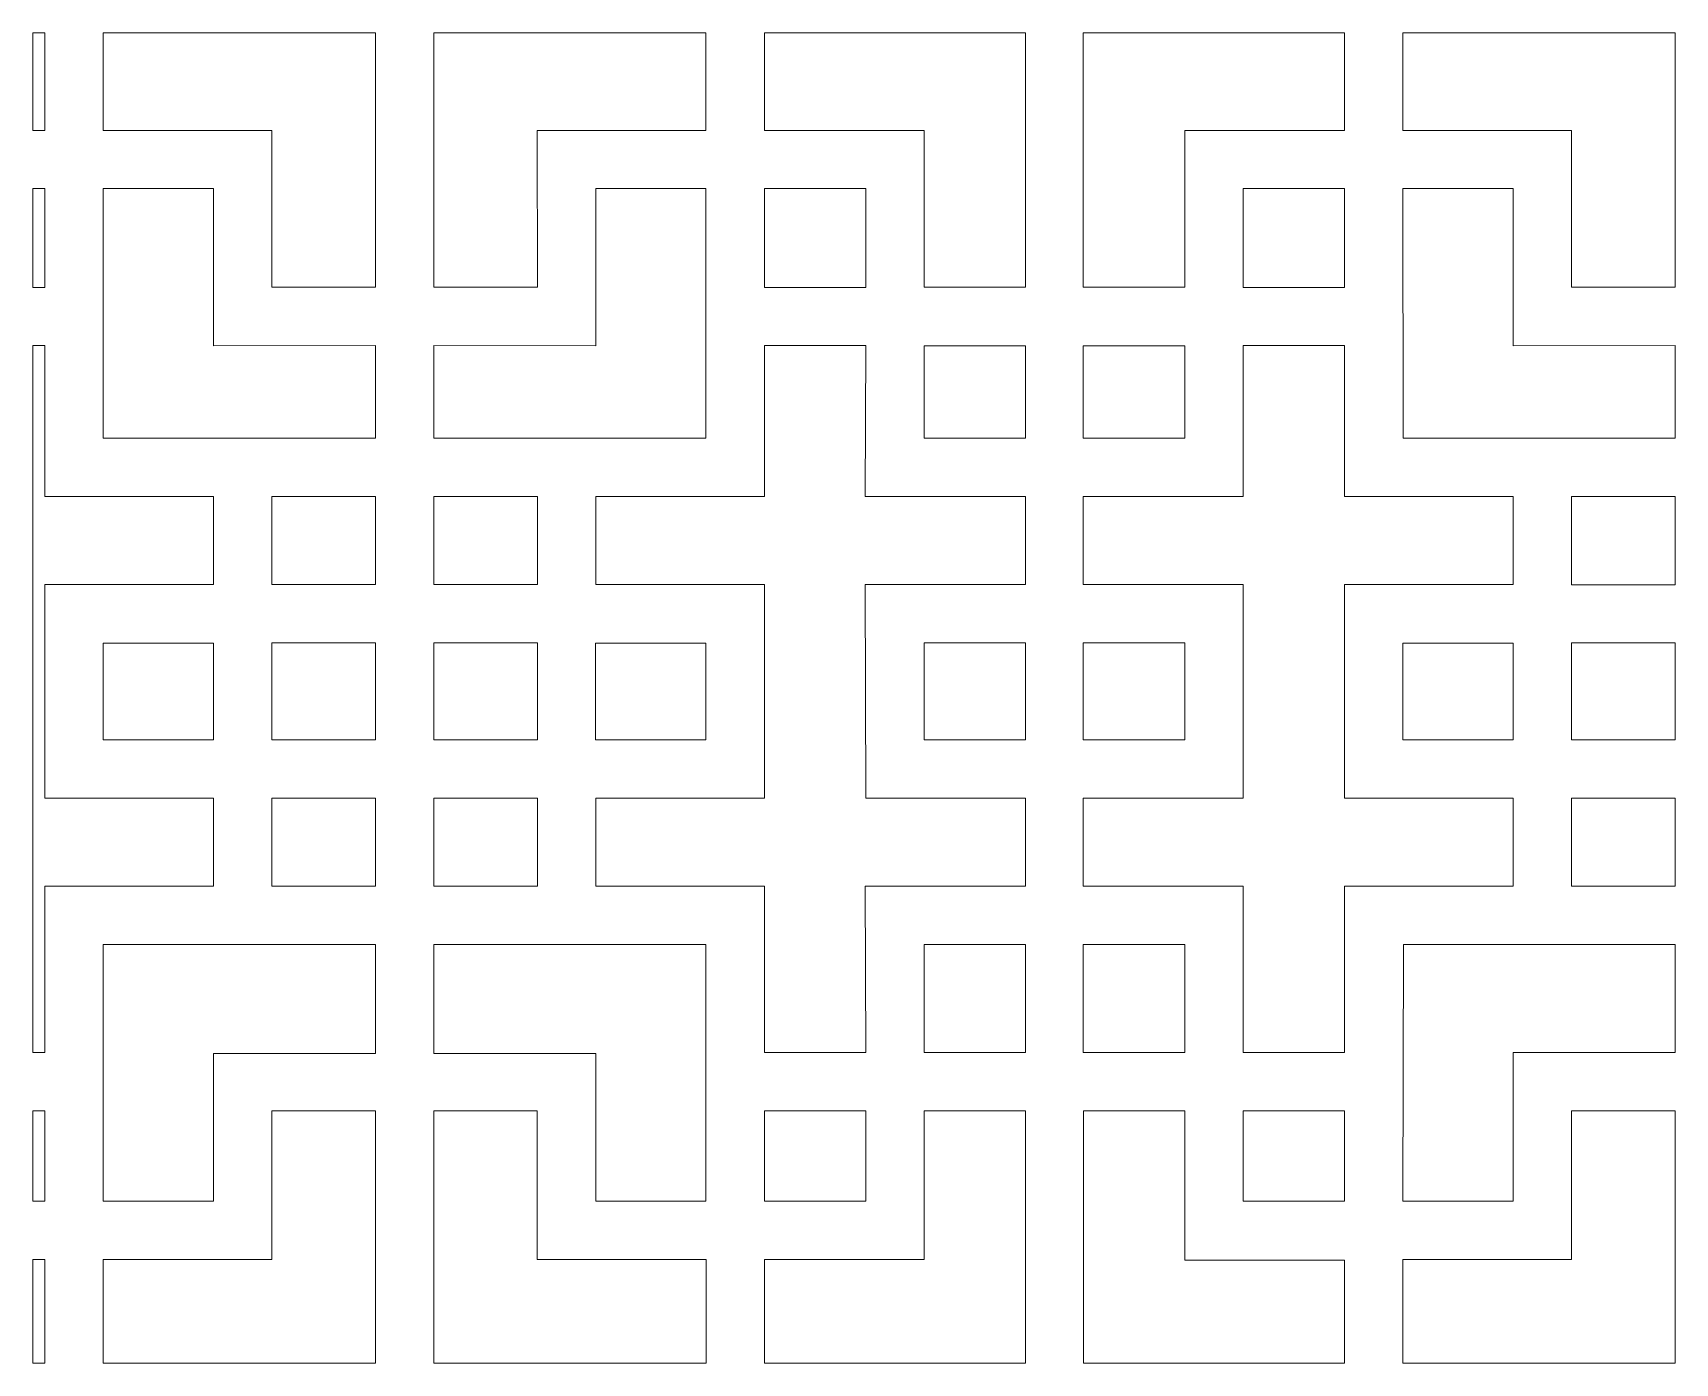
# Model space of a CAD drawing. Header units: centimetres. Extents: x -193 to 324, y -200 to 64.
# Drawn here: x 88.3 to 139, y -152.9 to -111.8 of the extents above; entities that cross this region are included whole.
import ezdxf

# ---------------------------------------------------------------- set-up
doc = ezdxf.new("R2010")
doc.units = ezdxf.units.CM
doc.header["$MEASUREMENT"] = 0
doc.layers.add('layer 1', color=7, linetype='Continuous')

msp = doc.modelspace()

# ---------------------------------------------------------------- linework, layer by layer
at = {"layer": 'layer 1', "color": 114, "lineweight": 9}
for points, knots in [([(88.31352, -114.83914), (88.31352, -114.83914), (88.31352, -111.82914), (88.31352, -111.82914), (88.31352, -111.82914), (88.31352, -111.82914), (88.68137, -111.82914), (88.68137, -111.82914), (88.68137, -111.82914), (88.68137, -111.82914), (88.68137, -114.83914), (88.68137, -114.83914), (88.68137, -114.83914), (88.68137, -114.83914), (88.31352, -114.83914), (88.31352, -114.83914)], [0, 0, 0, 0, 0.2, 0.2, 0.2, 0.2, 0.4, 0.4, 0.4, 0.4, 0.6, 0.6, 0.6, 0.6, 1, 1, 1, 1]), ([(98.88637, -111.82914), (98.88637, -111.82914), (98.88637, -119.68414), (98.88637, -119.68414), (98.88637, -119.68414), (98.88637, -119.68414), (95.68637, -119.68414), (95.68637, -119.68414), (95.68637, -119.68414), (95.68637, -119.68414), (95.68887, -114.83914), (95.68887, -114.83914), (95.68887, -114.83914), (95.68887, -114.83914), (90.48387, -114.83914), (90.48387, -114.83914), (90.48387, -114.83914), (90.48387, -114.83914), (90.48387, -111.82914), (90.48387, -111.82914), (90.48387, -111.82914), (90.48387, -111.82914), (98.88637, -111.82914), (98.88637, -111.82914)], [0, 0, 0, 0, 0.14285714, 0.14285714, 0.14285714, 0.14285714, 0.28571429, 0.28571429, 0.28571429, 0.28571429, 0.42857143, 0.42857143, 0.42857143, 0.42857143, 0.57142857, 0.57142857, 0.57142857, 0.57142857, 0.71428571, 0.71428571, 0.71428571, 0.71428571, 1, 1, 1, 1]), ([(100.68593, -111.82914), (100.68593, -111.82914), (100.68593, -119.68414), (100.68593, -119.68414), (100.68593, -119.68414), (100.68593, -119.68414), (103.88593, -119.68414), (103.88593, -119.68414), (103.88593, -119.68414), (103.88593, -119.68414), (103.88343, -114.83914), (103.88343, -114.83914), (103.88343, -114.83914), (103.88343, -114.83914), (109.08843, -114.83914), (109.08843, -114.83914), (109.08843, -114.83914), (109.08843, -114.83914), (109.08843, -111.82914), (109.08843, -111.82914), (109.08843, -111.82914), (109.08843, -111.82914), (100.68593, -111.82914), (100.68593, -111.82914)], [0, 0, 0, 0, 0.14285714, 0.14285714, 0.14285714, 0.14285714, 0.28571429, 0.28571429, 0.28571429, 0.28571429, 0.42857143, 0.42857143, 0.42857143, 0.42857143, 0.57142857, 0.57142857, 0.57142857, 0.57142857, 0.71428571, 0.71428571, 0.71428571, 0.71428571, 1, 1, 1, 1]), ([(118.95343, -111.82914), (118.95343, -111.82914), (118.95343, -119.68414), (118.95343, -119.68414), (118.95343, -119.68414), (118.95343, -119.68414), (115.82092, -119.68414), (115.82092, -119.68414), (115.82092, -119.68414), (115.82092, -119.68414), (115.82343, -114.83914), (115.82343, -114.83914), (115.82343, -114.83914), (115.82343, -114.83914), (110.89093, -114.83914), (110.89093, -114.83914), (110.89093, -114.83914), (110.89093, -114.83914), (110.89093, -111.82914), (110.89093, -111.82914), (110.89093, -111.82914), (110.89093, -111.82914), (118.95343, -111.82914), (118.95343, -111.82914)], [0, 0, 0, 0, 0.14285714, 0.14285714, 0.14285714, 0.14285714, 0.28571429, 0.28571429, 0.28571429, 0.28571429, 0.42857143, 0.42857143, 0.42857143, 0.42857143, 0.57142857, 0.57142857, 0.57142857, 0.57142857, 0.71428571, 0.71428571, 0.71428571, 0.71428571, 1, 1, 1, 1]), ([(123.86343, -114.83914), (123.86343, -114.83914), (123.86343, -119.68414), (123.86343, -119.68414), (123.86343, -119.68414), (123.86343, -119.68414), (120.73343, -119.68414), (120.73343, -119.68414), (120.73343, -119.68414), (120.73343, -119.68414), (120.73343, -111.82914), (120.73343, -111.82914), (120.73343, -111.82914), (120.73343, -111.82914), (128.79593, -111.82914), (128.79593, -111.82914), (128.79593, -111.82914), (128.79593, -111.82914), (128.79593, -114.83914), (128.79593, -114.83914), (128.79593, -114.83914), (128.79593, -114.83914), (123.86343, -114.83914), (123.86343, -114.83914)], [0, 0, 0, 0, 0.14285714, 0.14285714, 0.14285714, 0.14285714, 0.28571429, 0.28571429, 0.28571429, 0.28571429, 0.42857143, 0.42857143, 0.42857143, 0.42857143, 0.57142857, 0.57142857, 0.57142857, 0.57142857, 0.71428571, 0.71428571, 0.71428571, 0.71428571, 1, 1, 1, 1]), ([(139.00093, -119.68414), (139.00093, -119.68414), (135.80093, -119.68414), (135.80093, -119.68414), (135.80093, -119.68414), (135.80093, -119.68414), (135.80342, -114.83914), (135.80342, -114.83914), (135.80342, -114.83914), (135.80342, -114.83914), (130.59843, -114.83914), (130.59843, -114.83914), (130.59843, -114.83914), (130.59843, -114.83914), (130.59843, -111.82914), (130.59843, -111.82914), (130.59843, -111.82914), (130.59843, -111.82914), (139.00093, -111.82914), (139.00093, -111.82914), (139.00093, -111.82914), (139.00093, -111.82914), (139.00093, -119.68414), (139.00093, -119.68414)], [0, 0, 0, 0, 0.14285714, 0.14285714, 0.14285714, 0.14285714, 0.28571429, 0.28571429, 0.28571429, 0.28571429, 0.42857143, 0.42857143, 0.42857143, 0.42857143, 0.57142857, 0.57142857, 0.57142857, 0.57142857, 0.71428571, 0.71428571, 0.71428571, 0.71428571, 1, 1, 1, 1]), ([(88.31352, -119.68664), (88.31352, -119.68664), (88.31352, -116.63914), (88.31352, -116.63914), (88.31352, -116.63914), (88.31352, -116.63914), (88.68137, -116.63914), (88.68137, -116.63914), (88.68137, -116.63914), (88.68137, -116.63914), (88.68137, -119.68664), (88.68137, -119.68664), (88.68137, -119.68664), (88.68137, -119.68664), (88.31352, -119.68664), (88.31352, -119.68664)], [0, 0, 0, 0, 0.2, 0.2, 0.2, 0.2, 0.4, 0.4, 0.4, 0.4, 0.6, 0.6, 0.6, 0.6, 1, 1, 1, 1]), ([(93.88637, -121.48664), (93.88637, -121.48664), (98.88637, -121.48164), (98.88637, -121.48164), (98.88637, -121.48164), (98.88637, -121.48164), (98.88637, -124.34164), (98.88637, -124.34164), (98.88637, -124.34164), (98.88637, -124.34164), (90.48387, -124.34164), (90.48387, -124.34164), (90.48387, -124.34164), (90.48387, -124.34164), (90.48387, -116.63914), (90.48387, -116.63914), (90.48387, -116.63914), (90.48387, -116.63914), (93.88637, -116.63914), (93.88637, -116.63914), (93.88637, -116.63914), (93.88637, -116.63914), (93.88637, -121.48664), (93.88637, -121.48664)], [0, 0, 0, 0, 0.14285714, 0.14285714, 0.14285714, 0.14285714, 0.28571429, 0.28571429, 0.28571429, 0.28571429, 0.42857143, 0.42857143, 0.42857143, 0.42857143, 0.57142857, 0.57142857, 0.57142857, 0.57142857, 0.71428571, 0.71428571, 0.71428571, 0.71428571, 1, 1, 1, 1]), ([(105.68593, -121.48664), (105.68593, -121.48664), (100.68593, -121.48164), (100.68593, -121.48164), (100.68593, -121.48164), (100.68593, -121.48164), (100.68593, -124.34164), (100.68593, -124.34164), (100.68593, -124.34164), (100.68593, -124.34164), (109.08843, -124.34164), (109.08843, -124.34164), (109.08843, -124.34164), (109.08843, -124.34164), (109.08843, -116.63914), (109.08843, -116.63914), (109.08843, -116.63914), (109.08843, -116.63914), (105.68593, -116.63914), (105.68593, -116.63914), (105.68593, -116.63914), (105.68593, -116.63914), (105.68593, -121.48664), (105.68593, -121.48664)], [0, 0, 0, 0, 0.14285714, 0.14285714, 0.14285714, 0.14285714, 0.28571429, 0.28571429, 0.28571429, 0.28571429, 0.42857143, 0.42857143, 0.42857143, 0.42857143, 0.57142857, 0.57142857, 0.57142857, 0.57142857, 0.71428571, 0.71428571, 0.71428571, 0.71428571, 1, 1, 1, 1]), ([(114.02343, -119.68664), (114.02343, -119.68664), (110.89093, -119.68664), (110.89093, -119.68664), (110.89093, -119.68664), (110.89093, -119.68664), (110.89093, -116.63914), (110.89093, -116.63914), (110.89093, -116.63914), (110.89093, -116.63914), (114.02343, -116.63914), (114.02343, -116.63914), (114.02343, -116.63914), (114.02343, -116.63914), (114.02343, -119.68664), (114.02343, -119.68664)], [0, 0, 0, 0, 0.2, 0.2, 0.2, 0.2, 0.4, 0.4, 0.4, 0.4, 0.6, 0.6, 0.6, 0.6, 1, 1, 1, 1]), ([(128.79593, -119.68664), (128.79593, -119.68664), (125.66343, -119.68664), (125.66343, -119.68664), (125.66343, -119.68664), (125.66343, -119.68664), (125.66343, -116.63914), (125.66343, -116.63914), (125.66343, -116.63914), (125.66343, -116.63914), (128.79593, -116.63914), (128.79593, -116.63914), (128.79593, -116.63914), (128.79593, -116.63914), (128.79593, -119.68664), (128.79593, -119.68664)], [0, 0, 0, 0, 0.2, 0.2, 0.2, 0.2, 0.4, 0.4, 0.4, 0.4, 0.6, 0.6, 0.6, 0.6, 1, 1, 1, 1]), ([(134.00093, -121.48664), (134.00093, -121.48664), (139.00093, -121.48542), (139.00093, -121.48542), (139.00093, -121.48542), (139.00093, -121.48542), (139.00093, -124.34164), (139.00093, -124.34164), (139.00093, -124.34164), (139.00093, -124.34164), (130.60383, -124.34164), (130.60383, -124.34164), (130.60383, -124.34164), (130.60383, -124.34164), (130.59843, -116.63914), (130.59843, -116.63914), (130.59843, -116.63914), (130.59843, -116.63914), (134.00093, -116.63914), (134.00093, -116.63914), (134.00093, -116.63914), (134.00093, -116.63914), (134.00093, -121.48664), (134.00093, -121.48664)], [0, 0, 0, 0, 0.14285714, 0.14285714, 0.14285714, 0.14285714, 0.28571429, 0.28571429, 0.28571429, 0.28571429, 0.42857143, 0.42857143, 0.42857143, 0.42857143, 0.57142857, 0.57142857, 0.57142857, 0.57142857, 0.71428571, 0.71428571, 0.71428571, 0.71428571, 1, 1, 1, 1]), ([(88.31352, -143.30665), (88.31352, -143.30665), (88.31352, -121.48161), (88.31352, -121.48161), (88.31352, -121.48161), (88.31352, -121.48161), (88.68137, -121.48164), (88.68137, -121.48164), (88.68137, -121.48164), (88.68137, -121.48164), (88.68137, -126.14414), (88.68137, -126.14414), (88.68137, -126.14414), (88.68137, -126.14414), (93.88637, -126.14165), (93.88637, -126.14165), (93.88637, -126.14165), (93.88637, -126.14165), (93.88637, -128.86165), (93.88637, -128.86165), (93.88637, -128.86165), (93.88637, -128.86165), (88.68137, -128.86164), (88.68137, -128.86164), (88.68137, -128.86164), (88.68137, -128.86164), (88.68137, -135.45665), (88.68137, -135.45665), (88.68137, -135.45665), (88.68137, -135.45665), (93.88637, -135.45664), (93.88637, -135.45664), (93.88637, -135.45664), (93.88637, -135.45664), (93.88637, -138.16915), (93.88637, -138.16915), (93.88637, -138.16915), (93.88637, -138.16915), (88.68137, -138.16915), (88.68137, -138.16915), (88.68137, -138.16915), (88.68137, -138.16915), (88.68137, -143.30665), (88.68137, -143.30665), (88.68137, -143.30665), (88.68137, -143.30665), (88.31352, -143.30665), (88.31352, -143.30665)], [0, 0, 0, 0, 0.07692308, 0.07692308, 0.07692308, 0.07692308, 0.15384615, 0.15384615, 0.15384615, 0.15384615, 0.23076923, 0.23076923, 0.23076923, 0.23076923, 0.30769231, 0.30769231, 0.30769231, 0.30769231, 0.38461538, 0.38461538, 0.38461538, 0.38461538, 0.46153846, 0.46153846, 0.46153846, 0.46153846, 0.53846154, 0.53846154, 0.53846154, 0.53846154, 0.61538462, 0.61538462, 0.61538462, 0.61538462, 0.69230769, 0.69230769, 0.69230769, 0.69230769, 0.76923077, 0.76923077, 0.76923077, 0.76923077, 0.84615385, 0.84615385, 0.84615385, 0.84615385, 1, 1, 1, 1]), ([(114.00595, -128.86165), (114.00595, -128.86165), (114.01843, -135.45665), (114.01843, -135.45665), (114.01843, -135.45665), (114.01843, -135.45665), (118.95343, -135.45664), (118.95343, -135.45664), (118.95343, -135.45664), (118.95343, -135.45664), (118.95343, -138.16915), (118.95343, -138.16915), (118.95343, -138.16915), (118.95343, -138.16915), (114.00596, -138.16915), (114.00596, -138.16915), (114.00596, -138.16915), (114.00596, -138.16915), (114.01843, -143.30665), (114.01843, -143.30665), (114.01843, -143.30665), (114.01843, -143.30665), (110.89093, -143.30665), (110.89093, -143.30665), (110.89093, -143.30665), (110.89093, -143.30665), (110.89093, -138.16915), (110.89093, -138.16915), (110.89093, -138.16915), (110.89093, -138.16915), (105.68593, -138.16915), (105.68593, -138.16915), (105.68593, -138.16915), (105.68593, -138.16915), (105.68593, -135.45664), (105.68593, -135.45664), (105.68593, -135.45664), (105.68593, -135.45664), (110.89093, -135.45665), (110.89093, -135.45665), (110.89093, -135.45665), (110.89093, -135.45665), (110.89093, -128.86164), (110.89093, -128.86164), (110.89093, -128.86164), (110.89093, -128.86164), (105.68593, -128.86165), (105.68593, -128.86165), (105.68593, -128.86165), (105.68593, -128.86165), (105.68593, -126.14165), (105.68593, -126.14165), (105.68593, -126.14165), (105.68593, -126.14165), (110.89093, -126.14414), (110.89093, -126.14414), (110.89093, -126.14414), (110.89093, -126.14414), (110.89093, -121.48164), (110.89093, -121.48164), (110.89093, -121.48164), (110.89093, -121.48164), (114.01843, -121.48164), (114.01843, -121.48164), (114.01843, -121.48164), (114.01843, -121.48164), (114.00596, -126.14165), (114.00596, -126.14165), (114.00596, -126.14165), (114.00596, -126.14165), (118.95343, -126.14165), (118.95343, -126.14165), (118.95343, -126.14165), (118.95343, -126.14165), (118.95343, -128.86165), (118.95343, -128.86165), (118.95343, -128.86165), (118.95343, -128.86165), (114.00595, -128.86165), (114.00595, -128.86165)], [0, 0, 0, 0, 0.04761905, 0.04761905, 0.04761905, 0.04761905, 0.0952381, 0.0952381, 0.0952381, 0.0952381, 0.14285714, 0.14285714, 0.14285714, 0.14285714, 0.19047619, 0.19047619, 0.19047619, 0.19047619, 0.23809524, 0.23809524, 0.23809524, 0.23809524, 0.28571429, 0.28571429, 0.28571429, 0.28571429, 0.33333333, 0.33333333, 0.33333333, 0.33333333, 0.38095238, 0.38095238, 0.38095238, 0.38095238, 0.42857143, 0.42857143, 0.42857143, 0.42857143, 0.47619048, 0.47619048, 0.47619048, 0.47619048, 0.52380952, 0.52380952, 0.52380952, 0.52380952, 0.57142857, 0.57142857, 0.57142857, 0.57142857, 0.61904762, 0.61904762, 0.61904762, 0.61904762, 0.66666667, 0.66666667, 0.66666667, 0.66666667, 0.71428571, 0.71428571, 0.71428571, 0.71428571, 0.76190476, 0.76190476, 0.76190476, 0.76190476, 0.80952381, 0.80952381, 0.80952381, 0.80952381, 0.85714286, 0.85714286, 0.85714286, 0.85714286, 0.9047619, 0.9047619, 0.9047619, 0.9047619, 1, 1, 1, 1]), ([(118.95343, -124.34414), (118.95343, -124.34414), (115.82093, -124.34414), (115.82093, -124.34414), (115.82093, -124.34414), (115.82093, -124.34414), (115.82093, -121.48664), (115.82093, -121.48664), (115.82093, -121.48664), (115.82093, -121.48664), (118.95343, -121.48664), (118.95343, -121.48664), (118.95343, -121.48664), (118.95343, -121.48664), (118.95343, -124.34414), (118.95343, -124.34414)], [0, 0, 0, 0, 0.2, 0.2, 0.2, 0.2, 0.4, 0.4, 0.4, 0.4, 0.6, 0.6, 0.6, 0.6, 1, 1, 1, 1]), ([(128.79592, -135.45664), (128.79592, -135.45664), (128.79593, -128.86166), (128.79593, -128.86166), (128.79593, -128.86166), (128.79593, -128.86166), (134.00093, -128.86165), (134.00093, -128.86165), (134.00093, -128.86165), (134.00093, -128.86165), (134.00093, -126.14165), (134.00093, -126.14165), (134.00093, -126.14165), (134.00093, -126.14165), (128.79593, -126.14165), (128.79593, -126.14165), (128.79593, -126.14165), (128.79593, -126.14165), (128.79593, -121.48164), (128.79593, -121.48164), (128.79593, -121.48164), (128.79593, -121.48164), (125.66843, -121.48164), (125.66843, -121.48164), (125.66843, -121.48164), (125.66843, -121.48164), (125.66843, -126.14413), (125.66843, -126.14413), (125.66843, -126.14413), (125.66843, -126.14413), (120.73343, -126.14165), (120.73343, -126.14165), (120.73343, -126.14165), (120.73343, -126.14165), (120.73343, -128.86165), (120.73343, -128.86165), (120.73343, -128.86165), (120.73343, -128.86165), (125.66843, -128.86165), (125.66843, -128.86165), (125.66843, -128.86165), (125.66843, -128.86165), (125.66843, -135.45663), (125.66843, -135.45663), (125.66843, -135.45663), (125.66843, -135.45663), (120.73343, -135.45664), (120.73343, -135.45664), (120.73343, -135.45664), (120.73343, -135.45664), (120.73343, -138.16915), (120.73343, -138.16915), (120.73343, -138.16915), (120.73343, -138.16915), (125.66843, -138.16914), (125.66843, -138.16914), (125.66843, -138.16914), (125.66843, -138.16914), (125.66843, -143.30665), (125.66843, -143.30665), (125.66843, -143.30665), (125.66843, -143.30665), (128.79593, -143.30665), (128.79593, -143.30665), (128.79593, -143.30665), (128.79593, -143.30665), (128.79593, -138.16915), (128.79593, -138.16915), (128.79593, -138.16915), (128.79593, -138.16915), (134.00093, -138.16915), (134.00093, -138.16915), (134.00093, -138.16915), (134.00093, -138.16915), (134.00093, -135.45664), (134.00093, -135.45664), (134.00093, -135.45664), (134.00093, -135.45664), (128.79592, -135.45664), (128.79592, -135.45664)], [0, 0, 0, 0, 0.04761905, 0.04761905, 0.04761905, 0.04761905, 0.0952381, 0.0952381, 0.0952381, 0.0952381, 0.14285714, 0.14285714, 0.14285714, 0.14285714, 0.19047619, 0.19047619, 0.19047619, 0.19047619, 0.23809524, 0.23809524, 0.23809524, 0.23809524, 0.28571429, 0.28571429, 0.28571429, 0.28571429, 0.33333333, 0.33333333, 0.33333333, 0.33333333, 0.38095238, 0.38095238, 0.38095238, 0.38095238, 0.42857143, 0.42857143, 0.42857143, 0.42857143, 0.47619048, 0.47619048, 0.47619048, 0.47619048, 0.52380952, 0.52380952, 0.52380952, 0.52380952, 0.57142857, 0.57142857, 0.57142857, 0.57142857, 0.61904762, 0.61904762, 0.61904762, 0.61904762, 0.66666667, 0.66666667, 0.66666667, 0.66666667, 0.71428571, 0.71428571, 0.71428571, 0.71428571, 0.76190476, 0.76190476, 0.76190476, 0.76190476, 0.80952381, 0.80952381, 0.80952381, 0.80952381, 0.85714286, 0.85714286, 0.85714286, 0.85714286, 0.9047619, 0.9047619, 0.9047619, 0.9047619, 1, 1, 1, 1]), ([(123.86343, -124.34414), (123.86343, -124.34414), (120.73343, -124.34414), (120.73343, -124.34414), (120.73343, -124.34414), (120.73343, -124.34414), (120.73343, -121.48664), (120.73343, -121.48664), (120.73343, -121.48664), (120.73343, -121.48664), (123.86343, -121.48664), (123.86343, -121.48664), (123.86343, -121.48664), (123.86343, -121.48664), (123.86343, -124.34414), (123.86343, -124.34414)], [0, 0, 0, 0, 0.2, 0.2, 0.2, 0.2, 0.4, 0.4, 0.4, 0.4, 0.6, 0.6, 0.6, 0.6, 1, 1, 1, 1]), ([(95.68637, -128.86414), (95.68637, -128.86414), (98.88637, -128.86414), (98.88637, -128.86414), (98.88637, -128.86414), (98.88637, -128.86414), (98.88637, -126.14165), (98.88637, -126.14165), (98.88637, -126.14165), (98.88637, -126.14165), (95.68637, -126.14165), (95.68637, -126.14165), (95.68637, -126.14165), (95.68637, -126.14165), (95.68637, -128.86414), (95.68637, -128.86414)], [0, 0, 0, 0, 0.2, 0.2, 0.2, 0.2, 0.4, 0.4, 0.4, 0.4, 0.6, 0.6, 0.6, 0.6, 1, 1, 1, 1]), ([(103.88593, -128.86414), (103.88593, -128.86414), (100.68593, -128.86414), (100.68593, -128.86414), (100.68593, -128.86414), (100.68593, -128.86414), (100.68593, -126.14165), (100.68593, -126.14165), (100.68593, -126.14165), (100.68593, -126.14165), (103.88593, -126.14165), (103.88593, -126.14165), (103.88593, -126.14165), (103.88593, -126.14165), (103.88593, -128.86414), (103.88593, -128.86414)], [0, 0, 0, 0, 0.2, 0.2, 0.2, 0.2, 0.4, 0.4, 0.4, 0.4, 0.6, 0.6, 0.6, 0.6, 1, 1, 1, 1]), ([(139.00042, -128.86578), (139.00042, -128.86578), (135.80253, -128.86578), (135.80253, -128.86578), (135.80253, -128.86578), (135.80253, -128.86578), (135.80253, -126.13942), (135.80253, -126.13942), (135.80253, -126.13942), (135.80253, -126.13942), (139.00042, -126.13942), (139.00042, -126.13942), (139.00042, -126.13942), (139.00042, -126.13942), (139.00042, -128.86578), (139.00042, -128.86578)], [0, 0, 0, 0, 0.2, 0.2, 0.2, 0.2, 0.4, 0.4, 0.4, 0.4, 0.6, 0.6, 0.6, 0.6, 1, 1, 1, 1]), ([(90.48387, -133.65664), (90.48387, -133.65664), (93.89137, -133.65664), (93.89137, -133.65664), (93.89137, -133.65664), (93.89137, -133.65664), (93.89137, -130.66665), (93.89137, -130.66665), (93.89137, -130.66665), (93.89137, -130.66665), (90.48387, -130.66665), (90.48387, -130.66665), (90.48387, -130.66665), (90.48387, -130.66665), (90.48387, -133.65664), (90.48387, -133.65664)], [0, 0, 0, 0, 0.2, 0.2, 0.2, 0.2, 0.4, 0.4, 0.4, 0.4, 0.6, 0.6, 0.6, 0.6, 1, 1, 1, 1]), ([(95.68637, -133.65664), (95.68637, -133.65664), (98.88637, -133.65664), (98.88637, -133.65664), (98.88637, -133.65664), (98.88637, -133.65664), (98.88637, -130.66165), (98.88637, -130.66165), (98.88637, -130.66165), (98.88637, -130.66165), (95.68637, -130.66165), (95.68637, -130.66165), (95.68637, -130.66165), (95.68637, -130.66165), (95.68637, -133.65664), (95.68637, -133.65664)], [0, 0, 0, 0, 0.2, 0.2, 0.2, 0.2, 0.4, 0.4, 0.4, 0.4, 0.6, 0.6, 0.6, 0.6, 1, 1, 1, 1]), ([(103.88593, -133.65664), (103.88593, -133.65664), (100.68593, -133.65664), (100.68593, -133.65664), (100.68593, -133.65664), (100.68593, -133.65664), (100.68593, -130.66165), (100.68593, -130.66165), (100.68593, -130.66165), (100.68593, -130.66165), (103.88593, -130.66165), (103.88593, -130.66165), (103.88593, -130.66165), (103.88593, -130.66165), (103.88593, -133.65664), (103.88593, -133.65664)], [0, 0, 0, 0, 0.2, 0.2, 0.2, 0.2, 0.4, 0.4, 0.4, 0.4, 0.6, 0.6, 0.6, 0.6, 1, 1, 1, 1]), ([(109.08843, -133.65664), (109.08843, -133.65664), (105.68093, -133.65664), (105.68093, -133.65664), (105.68093, -133.65664), (105.68093, -133.65664), (105.68093, -130.66665), (105.68093, -130.66665), (105.68093, -130.66665), (105.68093, -130.66665), (109.08843, -130.66665), (109.08843, -130.66665), (109.08843, -130.66665), (109.08843, -130.66665), (109.08843, -133.65664), (109.08843, -133.65664)], [0, 0, 0, 0, 0.2, 0.2, 0.2, 0.2, 0.4, 0.4, 0.4, 0.4, 0.6, 0.6, 0.6, 0.6, 1, 1, 1, 1]), ([(118.95343, -133.65915), (118.95343, -133.65915), (115.82343, -133.65915), (115.82343, -133.65915), (115.82343, -133.65915), (115.82343, -133.65915), (115.82343, -130.66165), (115.82343, -130.66165), (115.82343, -130.66165), (115.82343, -130.66165), (118.95343, -130.66165), (118.95343, -130.66165), (118.95343, -130.66165), (118.95343, -130.66165), (118.95343, -133.65915), (118.95343, -133.65915)], [0, 0, 0, 0, 0.2, 0.2, 0.2, 0.2, 0.4, 0.4, 0.4, 0.4, 0.6, 0.6, 0.6, 0.6, 1, 1, 1, 1]), ([(123.86343, -133.65915), (123.86343, -133.65915), (120.73093, -133.65915), (120.73093, -133.65915), (120.73093, -133.65915), (120.73093, -133.65915), (120.73093, -130.66165), (120.73093, -130.66165), (120.73093, -130.66165), (120.73093, -130.66165), (123.86343, -130.66165), (123.86343, -130.66165), (123.86343, -130.66165), (123.86343, -130.66165), (123.86343, -133.65915), (123.86343, -133.65915)], [0, 0, 0, 0, 0.2, 0.2, 0.2, 0.2, 0.4, 0.4, 0.4, 0.4, 0.6, 0.6, 0.6, 0.6, 1, 1, 1, 1]), ([(134.00593, -133.65664), (134.00593, -133.65664), (130.59843, -133.65664), (130.59843, -133.65664), (130.59843, -133.65664), (130.59843, -133.65664), (130.59843, -130.66665), (130.59843, -130.66665), (130.59843, -130.66665), (130.59843, -130.66665), (134.00593, -130.66665), (134.00593, -130.66665), (134.00593, -130.66665), (134.00593, -130.66665), (134.00593, -133.65664), (134.00593, -133.65664)], [0, 0, 0, 0, 0.2, 0.2, 0.2, 0.2, 0.4, 0.4, 0.4, 0.4, 0.6, 0.6, 0.6, 0.6, 1, 1, 1, 1]), ([(139.00093, -133.65664), (139.00093, -133.65664), (135.80093, -133.65664), (135.80093, -133.65664), (135.80093, -133.65664), (135.80093, -133.65664), (135.80093, -130.66165), (135.80093, -130.66165), (135.80093, -130.66165), (135.80093, -130.66165), (139.00093, -130.66165), (139.00093, -130.66165), (139.00093, -130.66165), (139.00093, -130.66165), (139.00093, -133.65664), (139.00093, -133.65664)], [0, 0, 0, 0, 0.2, 0.2, 0.2, 0.2, 0.4, 0.4, 0.4, 0.4, 0.6, 0.6, 0.6, 0.6, 1, 1, 1, 1]), ([(95.68637, -138.17164), (95.68637, -138.17164), (98.88637, -138.17164), (98.88637, -138.17164), (98.88637, -138.17164), (98.88637, -138.17164), (98.88637, -135.45664), (98.88637, -135.45664), (98.88637, -135.45664), (98.88637, -135.45664), (95.68637, -135.45664), (95.68637, -135.45664), (95.68637, -135.45664), (95.68637, -135.45664), (95.68637, -138.17164), (95.68637, -138.17164)], [0, 0, 0, 0, 0.2, 0.2, 0.2, 0.2, 0.4, 0.4, 0.4, 0.4, 0.6, 0.6, 0.6, 0.6, 1, 1, 1, 1]), ([(103.88593, -138.17164), (103.88593, -138.17164), (100.68593, -138.17164), (100.68593, -138.17164), (100.68593, -138.17164), (100.68593, -138.17164), (100.68593, -135.45664), (100.68593, -135.45664), (100.68593, -135.45664), (100.68593, -135.45664), (103.88593, -135.45664), (103.88593, -135.45664), (103.88593, -135.45664), (103.88593, -135.45664), (103.88593, -138.17164), (103.88593, -138.17164)], [0, 0, 0, 0, 0.2, 0.2, 0.2, 0.2, 0.4, 0.4, 0.4, 0.4, 0.6, 0.6, 0.6, 0.6, 1, 1, 1, 1]), ([(139.00093, -138.17164), (139.00093, -138.17164), (135.80093, -138.17164), (135.80093, -138.17164), (135.80093, -138.17164), (135.80093, -138.17164), (135.80093, -135.45664), (135.80093, -135.45664), (135.80093, -135.45664), (135.80093, -135.45664), (139.00093, -135.45664), (139.00093, -135.45664), (139.00093, -135.45664), (139.00093, -135.45664), (139.00093, -138.17164), (139.00093, -138.17164)], [0, 0, 0, 0, 0.2, 0.2, 0.2, 0.2, 0.4, 0.4, 0.4, 0.4, 0.6, 0.6, 0.6, 0.6, 1, 1, 1, 1]), ([(90.48387, -139.97165), (90.48387, -139.97165), (90.48387, -147.89664), (90.48387, -147.89664), (90.48387, -147.89664), (90.48387, -147.89664), (93.8879, -147.89664), (93.8879, -147.89664), (93.8879, -147.89664), (93.8879, -147.89664), (93.88637, -143.34039), (93.88637, -143.34039), (93.88637, -143.34039), (93.88637, -143.34039), (98.88637, -143.34039), (98.88637, -143.34039), (98.88637, -143.34039), (98.88637, -143.34039), (98.88637, -139.97165), (98.88637, -139.97165), (98.88637, -139.97165), (98.88637, -139.97165), (90.48387, -139.97165), (90.48387, -139.97165)], [0, 0, 0, 0, 0.14285714, 0.14285714, 0.14285714, 0.14285714, 0.28571429, 0.28571429, 0.28571429, 0.28571429, 0.42857143, 0.42857143, 0.42857143, 0.42857143, 0.57142857, 0.57142857, 0.57142857, 0.57142857, 0.71428571, 0.71428571, 0.71428571, 0.71428571, 1, 1, 1, 1]), ([(109.08843, -139.97165), (109.08843, -139.97165), (109.08843, -147.89664), (109.08843, -147.89664), (109.08843, -147.89664), (109.08843, -147.89664), (105.6844, -147.89664), (105.6844, -147.89664), (105.6844, -147.89664), (105.6844, -147.89664), (105.68593, -143.34039), (105.68593, -143.34039), (105.68593, -143.34039), (105.68593, -143.34039), (100.68593, -143.34039), (100.68593, -143.34039), (100.68593, -143.34039), (100.68593, -143.34039), (100.68593, -139.97165), (100.68593, -139.97165), (100.68593, -139.97165), (100.68593, -139.97165), (109.08843, -139.97165), (109.08843, -139.97165)], [0, 0, 0, 0, 0.14285714, 0.14285714, 0.14285714, 0.14285714, 0.28571429, 0.28571429, 0.28571429, 0.28571429, 0.42857143, 0.42857143, 0.42857143, 0.42857143, 0.57142857, 0.57142857, 0.57142857, 0.57142857, 0.71428571, 0.71428571, 0.71428571, 0.71428571, 1, 1, 1, 1]), ([(118.95343, -143.30415), (118.95343, -143.30415), (115.82343, -143.30415), (115.82343, -143.30415), (115.82343, -143.30415), (115.82343, -143.30415), (115.82343, -139.97165), (115.82343, -139.97165), (115.82343, -139.97165), (115.82343, -139.97165), (118.95343, -139.97165), (118.95343, -139.97165), (118.95343, -139.97165), (118.95343, -139.97165), (118.95343, -143.30415), (118.95343, -143.30415)], [0, 0, 0, 0, 0.2, 0.2, 0.2, 0.2, 0.4, 0.4, 0.4, 0.4, 0.6, 0.6, 0.6, 0.6, 1, 1, 1, 1]), ([(123.86343, -143.30415), (123.86343, -143.30415), (120.73343, -143.30415), (120.73343, -143.30415), (120.73343, -143.30415), (120.73343, -143.30415), (120.73343, -139.97165), (120.73343, -139.97165), (120.73343, -139.97165), (120.73343, -139.97165), (123.86343, -139.97165), (123.86343, -139.97165), (123.86343, -139.97165), (123.86343, -139.97165), (123.86343, -143.30415), (123.86343, -143.30415)], [0, 0, 0, 0, 0.2, 0.2, 0.2, 0.2, 0.4, 0.4, 0.4, 0.4, 0.6, 0.6, 0.6, 0.6, 1, 1, 1, 1]), ([(130.61454, -139.97158), (130.61454, -139.97158), (139.00093, -139.97165), (139.00093, -139.97165), (139.00093, -139.97165), (139.00093, -139.97165), (139.00093, -143.30665), (139.00093, -143.30665), (139.00093, -143.30665), (139.00093, -143.30665), (134.00093, -143.30619), (134.00093, -143.30619), (134.00093, -143.30619), (134.00093, -143.30619), (134.00093, -147.89664), (134.00093, -147.89664), (134.00093, -147.89664), (134.00093, -147.89664), (130.59843, -147.89664), (130.59843, -147.89664), (130.59843, -147.89664), (130.59843, -147.89664), (130.61454, -139.97158), (130.61454, -139.97158)], [0, 0, 0, 0, 0.14285714, 0.14285714, 0.14285714, 0.14285714, 0.28571429, 0.28571429, 0.28571429, 0.28571429, 0.42857143, 0.42857143, 0.42857143, 0.42857143, 0.57142857, 0.57142857, 0.57142857, 0.57142857, 0.71428571, 0.71428571, 0.71428571, 0.71428571, 1, 1, 1, 1]), ([(88.31351, -147.89664), (88.31351, -147.89664), (88.31352, -145.10662), (88.31352, -145.10662), (88.31352, -145.10662), (88.31352, -145.10662), (88.68137, -145.10664), (88.68137, -145.10664), (88.68137, -145.10664), (88.68137, -145.10664), (88.68137, -147.89664), (88.68137, -147.89664), (88.68137, -147.89664), (88.68137, -147.89664), (88.31351, -147.89664), (88.31351, -147.89664)], [0, 0, 0, 0, 0.2, 0.2, 0.2, 0.2, 0.4, 0.4, 0.4, 0.4, 0.6, 0.6, 0.6, 0.6, 1, 1, 1, 1]), ([(98.88637, -152.89664), (98.88637, -152.89664), (98.88637, -145.10664), (98.88637, -145.10664), (98.88637, -145.10664), (98.88637, -145.10664), (95.68887, -145.10664), (95.68887, -145.10664), (95.68887, -145.10664), (95.68887, -145.10664), (95.68887, -149.69664), (95.68887, -149.69664), (95.68887, -149.69664), (95.68887, -149.69664), (90.48137, -149.69664), (90.48137, -149.69664), (90.48137, -149.69664), (90.48137, -149.69664), (90.48137, -152.89664), (90.48137, -152.89664), (90.48137, -152.89664), (90.48137, -152.89664), (98.88637, -152.89664), (98.88637, -152.89664)], [0, 0, 0, 0, 0.14285714, 0.14285714, 0.14285714, 0.14285714, 0.28571429, 0.28571429, 0.28571429, 0.28571429, 0.42857143, 0.42857143, 0.42857143, 0.42857143, 0.57142857, 0.57142857, 0.57142857, 0.57142857, 0.71428571, 0.71428571, 0.71428571, 0.71428571, 1, 1, 1, 1]), ([(100.68593, -152.89664), (100.68593, -152.89664), (100.68593, -145.10664), (100.68593, -145.10664), (100.68593, -145.10664), (100.68593, -145.10664), (103.88343, -145.10664), (103.88343, -145.10664), (103.88343, -145.10664), (103.88343, -145.10664), (103.88343, -149.69664), (103.88343, -149.69664), (103.88343, -149.69664), (103.88343, -149.69664), (109.09093, -149.69664), (109.09093, -149.69664), (109.09093, -149.69664), (109.09093, -149.69664), (109.09093, -152.89664), (109.09093, -152.89664), (109.09093, -152.89664), (109.09093, -152.89664), (100.68593, -152.89664), (100.68593, -152.89664)], [0, 0, 0, 0, 0.14285714, 0.14285714, 0.14285714, 0.14285714, 0.28571429, 0.28571429, 0.28571429, 0.28571429, 0.42857143, 0.42857143, 0.42857143, 0.42857143, 0.57142857, 0.57142857, 0.57142857, 0.57142857, 0.71428571, 0.71428571, 0.71428571, 0.71428571, 1, 1, 1, 1]), ([(110.89093, -152.89664), (110.89093, -152.89664), (110.89093, -149.69664), (110.89093, -149.69664), (110.89093, -149.69664), (110.89093, -149.69664), (115.82343, -149.69665), (115.82343, -149.69665), (115.82343, -149.69665), (115.82343, -149.69665), (115.82343, -145.10664), (115.82343, -145.10664), (115.82343, -145.10664), (115.82343, -145.10664), (118.94843, -145.10664), (118.94843, -145.10664), (118.94843, -145.10664), (118.94843, -145.10664), (118.94843, -152.89664), (118.94843, -152.89664), (118.94843, -152.89664), (118.94843, -152.89664), (110.89093, -152.89664), (110.89093, -152.89664)], [0, 0, 0, 0, 0.14285714, 0.14285714, 0.14285714, 0.14285714, 0.28571429, 0.28571429, 0.28571429, 0.28571429, 0.42857143, 0.42857143, 0.42857143, 0.42857143, 0.57142857, 0.57142857, 0.57142857, 0.57142857, 0.71428571, 0.71428571, 0.71428571, 0.71428571, 1, 1, 1, 1]), ([(114.02343, -147.89664), (114.02343, -147.89664), (110.89093, -147.89664), (110.89093, -147.89664), (110.89093, -147.89664), (110.89093, -147.89664), (110.89093, -145.10664), (110.89093, -145.10664), (110.89093, -145.10664), (110.89093, -145.10664), (114.02343, -145.10664), (114.02343, -145.10664), (114.02343, -145.10664), (114.02343, -145.10664), (114.02343, -147.89664), (114.02343, -147.89664)], [0, 0, 0, 0, 0.2, 0.2, 0.2, 0.2, 0.4, 0.4, 0.4, 0.4, 0.6, 0.6, 0.6, 0.6, 1, 1, 1, 1]), ([(123.86343, -149.72222), (123.86343, -149.72222), (128.79593, -149.72222), (128.79593, -149.72222), (128.79593, -149.72222), (128.79593, -149.72222), (128.79593, -152.89664), (128.79593, -152.89664), (128.79593, -152.89664), (128.79593, -152.89664), (120.73843, -152.89664), (120.73843, -152.89664), (120.73843, -152.89664), (120.73843, -152.89664), (120.73843, -145.10664), (120.73843, -145.10664), (120.73843, -145.10664), (120.73843, -145.10664), (123.86343, -145.10664), (123.86343, -145.10664), (123.86343, -145.10664), (123.86343, -145.10664), (123.86343, -149.72222), (123.86343, -149.72222)], [0, 0, 0, 0, 0.14285714, 0.14285714, 0.14285714, 0.14285714, 0.28571429, 0.28571429, 0.28571429, 0.28571429, 0.42857143, 0.42857143, 0.42857143, 0.42857143, 0.57142857, 0.57142857, 0.57142857, 0.57142857, 0.71428571, 0.71428571, 0.71428571, 0.71428571, 1, 1, 1, 1]), ([(128.79593, -147.89664), (128.79593, -147.89664), (125.66343, -147.89664), (125.66343, -147.89664), (125.66343, -147.89664), (125.66343, -147.89664), (125.66343, -145.10664), (125.66343, -145.10664), (125.66343, -145.10664), (125.66343, -145.10664), (128.79593, -145.10664), (128.79593, -145.10664), (128.79593, -145.10664), (128.79593, -145.10664), (128.79593, -147.89664), (128.79593, -147.89664)], [0, 0, 0, 0, 0.2, 0.2, 0.2, 0.2, 0.4, 0.4, 0.4, 0.4, 0.6, 0.6, 0.6, 0.6, 1, 1, 1, 1]), ([(135.80344, -149.69664), (135.80344, -149.69664), (135.80343, -145.10664), (135.80343, -145.10664), (135.80343, -145.10664), (135.80343, -145.10664), (139.00093, -145.10664), (139.00093, -145.10664), (139.00093, -145.10664), (139.00093, -145.10664), (139.00093, -152.89664), (139.00093, -152.89664), (139.00093, -152.89664), (139.00093, -152.89664), (130.59593, -152.89664), (130.59593, -152.89664), (130.59593, -152.89664), (130.59593, -152.89664), (130.59593, -149.69664), (130.59593, -149.69664), (130.59593, -149.69664), (130.59593, -149.69664), (135.80344, -149.69664), (135.80344, -149.69664)], [0, 0, 0, 0, 0.14285714, 0.14285714, 0.14285714, 0.14285714, 0.28571429, 0.28571429, 0.28571429, 0.28571429, 0.42857143, 0.42857143, 0.42857143, 0.42857143, 0.57142857, 0.57142857, 0.57142857, 0.57142857, 0.71428571, 0.71428571, 0.71428571, 0.71428571, 1, 1, 1, 1]), ([(88.31351, -152.89664), (88.31351, -152.89664), (88.31351, -149.69664), (88.31351, -149.69664), (88.31351, -149.69664), (88.31351, -149.69664), (88.68137, -149.69664), (88.68137, -149.69664), (88.68137, -149.69664), (88.68137, -149.69664), (88.68137, -152.89664), (88.68137, -152.89664), (88.68137, -152.89664), (88.68137, -152.89664), (88.31351, -152.89664), (88.31351, -152.89664)], [0, 0, 0, 0, 0.2, 0.2, 0.2, 0.2, 0.4, 0.4, 0.4, 0.4, 0.6, 0.6, 0.6, 0.6, 1, 1, 1, 1])]:
    msp.add_open_spline(points, degree=3, knots=knots, dxfattribs=at)

doc.saveas('drawing.dxf')
